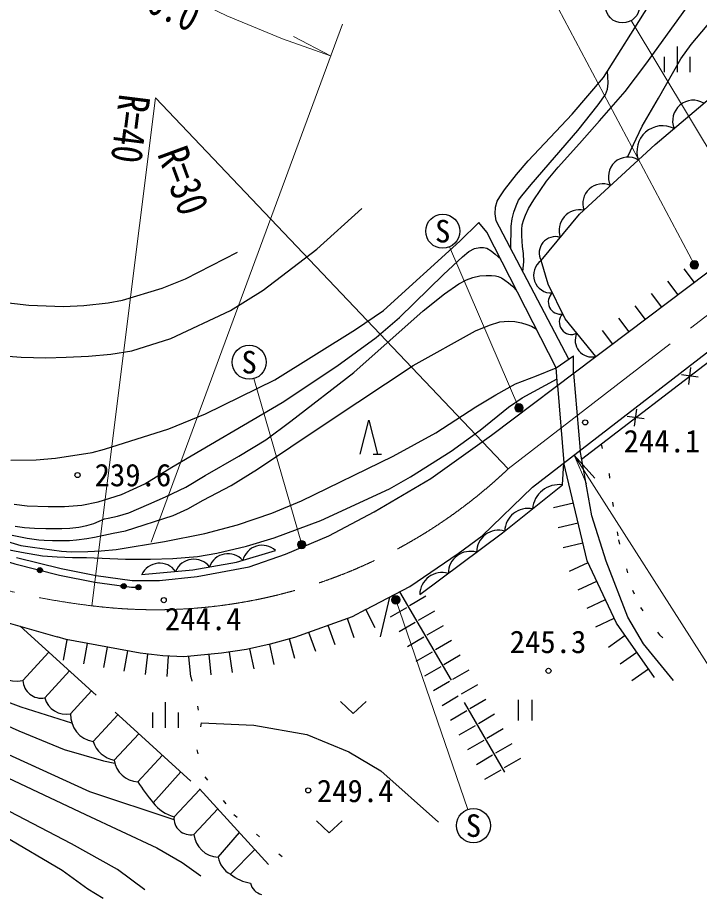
# Model space of a CAD drawing. Units: millimetres, scale not verified. Extents: x 40000 to 680000, y 20000 to 380000.
# Drawn here: x 292260 to 332206, y 243225 to 294937 of the extents above; entities that cross this region are included whole.
import ezdxf
from ezdxf.enums import TextEntityAlignment as Align

# ---------------------------------------------------------------- set-up
doc = ezdxf.new("R2010")
doc.units = ezdxf.units.MM
doc.header["$LTSCALE"] = 1000
for name, pattern in [('CHAIN', [18.5, 12, -1.5, 3.5, -1.5]), ('DASHED', [7.5, 6, -1.5]), ('DOTTED', [1.75, 0.25, -1.5])]:
    doc.linetypes.add(name, pattern=pattern)
for name, color, linetype, lineweight in [('M-BGD', 7, 'Continuous', 25), ('M-BMK', 2, 'CHAIN', 13), ('M-STR-HTXT', 7, 'Continuous', 13), ('M-STR-STRC', 7, 'Continuous', 25)]:
    doc.layers.add(name, color=color, linetype=linetype, lineweight=lineweight)
doc.styles.add('ＭＳ ゴシック', font='')
doc.styles.get('ＭＳ ゴシック').set_extended_font_data('MS Gothic')

# ---------------------------------------------------------------- blocks, each defined once
blk = doc.blocks.new('open_arrow')
at = {"color": 0, "linetype": 'Continuous', "lineweight": -2}
blk.add_lwpolyline([(7.5, 1.25), (0, 0), (7.5, -1.25)], dxfattribs=at)

msp = doc.modelspace()

# ---------------------------------------------------------------- hatches: boundary and pattern name
at = {"layer": 'M-BGD'}
for points in [[(293421, 262603, -1), (293712, 262531, -1)], [(298326, 261652, -1), (298623, 261611, -1)], [(299308, 261716, -0.41421), (299481, 261594, -0.41421), (299359, 261420, -1)]]:
    msp.add_hatch(color=256, dxfattribs=at).paths.add_polyline_path(points)
at = {"layer": 'M-STR-HTXT'}
for points in [[(332133, 280578, -1), (331694, 280339, -0.41421), (331794, 280678, -0.41421)], [(321730, 272309, -0.41421), (321867, 271983, -0.41421), (321541, 271846, -1)], [(309026, 264282, -0.41421), (309121, 263941, -0.41421), (308780, 263847, -1)], [(314304, 260609, -0.41421), (314192, 260945, -0.41421), (314527, 261057, -1)]]:
    msp.add_hatch(color=256, dxfattribs=at).paths.add_polyline_path(points)

# ---------------------------------------------------------------- linework, layer by layer
at = {"layer": 'M-BGD'}
for p, q in [((330923, 291749), (330923, 293249)), ((330173, 291749), (330173, 292649)), ((331673, 291749), (331673, 292649)), ((324558, 274927), (320304, 283028)), ((325307, 269065), (340852, 281011)), ((331302, 280222), (331903, 279423)), ((330342, 279501), (330943, 278702)), ((329383, 278780), (329984, 277980)), ((328424, 278058), (329025, 277259)), ((327465, 277337), (328066, 276538)), ((326506, 276616), (327107, 275817)), ((323812, 274423), (324841, 275118)), ((324841, 274108), (324841, 275118)), ((323897, 273396), (323812, 274423)), ((331586, 273444), (331715, 274435)), ((332146, 273875), (331155, 274004)), ((328975, 271437), (327983, 271567)), ((328414, 271006), (328544, 271998)), ((313087, 269362), (313587, 269362)), ((323663, 266234), (324830, 266513)), ((323941, 265067), (325108, 265345)), ((324220, 263900), (325387, 264178)), ((324602, 262507), (325687, 263019)), ((325114, 261421), (326199, 261933)), ((314050, 260989), (313494, 258670)), ((316180, 261039), (315230, 260486)), ((325626, 260336), (326711, 260848)), ((313218, 259195), (312659, 260257)), ((314106, 259831), (315057, 260385)), ((316684, 260175), (315733, 259622)), ((311986, 258605), (311581, 259735)), ((326137, 259251), (327223, 259763)), ((310857, 258200), (310451, 259330)), ((314610, 258967), (315560, 259521)), ((317187, 259311), (316237, 258758)), ((309727, 257795), (309322, 258924)), ((315113, 258103), (316064, 258657)), ((326877, 258065), (327862, 258751)), ((294955, 257305), (295171, 258485)), ((296136, 257089), (296352, 258269)), ((297316, 256873), (297532, 258053)), ((307289, 257045), (307030, 258217)), ((308511, 257384), (308186, 258539)), ((317690, 258447), (316740, 257893)), ((292566, 256106), (294078, 257773)), ((298497, 256657), (298712, 257837)), ((299758, 256459), (299897, 257651)), ((301026, 256333), (301091, 257532)), ((303600, 256434), (303482, 257628)), ((304849, 256581), (304674, 257769)), ((306118, 256786), (305858, 257957)), ((315617, 257239), (316567, 257793)), ((318194, 257583), (317243, 257029)), ((327562, 257080), (328547, 257766)), ((302406, 256316), (302288, 257511)), ((293845, 255082), (295289, 256675)), ((316120, 256375), (317071, 256929)), ((318697, 256719), (317747, 256165)), ((328247, 256095), (329232, 256780)), ((316624, 255511), (317574, 256065)), ((295364, 254151), (296586, 255499)), ((319201, 255855), (318250, 255301)), ((317127, 254647), (318077, 255201)), ((319704, 254991), (318754, 254437)), ((321589, 254965), (321589, 253765)), ((322389, 254965), (322389, 253765)), ((300926, 253326), (300926, 254826)), ((296679, 252529), (298137, 254093)), ((300176, 253326), (300176, 254226)), ((301676, 253326), (301676, 254226)), ((317630, 253783), (318581, 254337)), ((320207, 254127), (319257, 253573)), ((318134, 252919), (319084, 253473)), ((297923, 251439), (299364, 252980)), ((320711, 253263), (319760, 252709)), ((318637, 252055), (319588, 252609)), ((321214, 252399), (320264, 251845)), ((299300, 250174), (300746, 251727)), ((319141, 251191), (320091, 251744)), ((321718, 251535), (320767, 250981)), ((319644, 250327), (320594, 250880)), ((300202, 248940), (301829, 250746)), ((301425, 248123), (302945, 249728)), ((302586, 247090), (303983, 248589)), ((304016, 245756), (305251, 247198)), ((304735, 244761), (306164, 246197))]:
    msp.add_line(p, q, dxfattribs=at)
at = {"layer": 'M-BGD', "linetype": 'DASHED'}
for p, q in [((324841, 274108), (325217, 269575)), ((323897, 273396), (324273, 268847)), ((314640, 261299), (320792, 250740))]:
    msp.add_line(p, q, dxfattribs=at)
at = {"layer": 'M-BGD'}
for points in [[(266298, 318719), (262745, 309717), (260614, 304195), (259839, 301549), (259400, 299065), (259193, 296665), (259193, 294168), (259582, 291907), (260164, 289645), (261029, 287154), (263112, 282688), (264280, 280749), (265628, 278582), (267954, 275313), (269931, 272989), (271986, 270826), (274538, 268568), (277067, 266613), (280114, 264643), (285174, 261867), (288003, 260719), (291304, 259603), (294567, 258654)], [(326149, 275095), (324335, 277294), (323343, 279325), (322932, 280703), (325182, 283429), (329612, 287498), (335337, 292352), (341159, 297230), (345445, 300764), (348747, 302566), (350858, 303356), (353023, 303936), (355297, 304323), (358893, 304323)], [(320304, 283028), (320245, 283442), (320266, 283837), (320355, 284189), (320514, 284445), (320789, 284840), (321496, 285749), (322175, 286553), (324761, 289289), (326599, 291434), (329223, 295611), (330670, 298367), (331193, 299220), (331713, 299915), (332004, 300268)], [(262769, 297656), (262892, 295235), (263159, 293112), (263511, 291084), (264335, 288232), (265378, 285609), (266296, 283661), (267683, 281385), (269412, 278938), (271363, 276444), (273317, 274315), (275178, 272508), (277299, 270674), (279786, 268886), (282602, 267054), (286220, 265140), (289257, 263820), (292091, 262933), (294721, 262281), (296789, 261865), (298936, 261568), (299334, 261568)], [(321860, 280065), (321918, 280631), (321897, 281113), (321850, 281527), (321808, 282156), (321803, 282525), (321829, 282803), (321929, 283102), (322023, 283365), (322202, 283748), (322516, 284267), (323251, 285349), (323933, 286182), (325182, 287573), (326348, 288897), (327853, 290606), (329076, 292212), (332422, 296882)], [(327991, 286770), (328855, 288571), (329816, 290217), (331128, 292515), (331717, 293368), (333387, 295337)], [(279260, 293835), (279518, 290460), (279805, 288432), (280125, 287429), (280693, 286041), (281704, 284143), (282425, 283229), (283600, 281950), (284710, 281051), (286098, 280011), (287459, 279310), (288640, 278907), (289873, 278557), (291239, 278281), (292908, 278093), (294954, 278024), (296135, 278067), (297568, 278221), (298406, 278393), (300737, 279087), (302090, 279626), (305146, 281192)], [(321168, 281383), (321186, 282721), (321228, 283155), (321335, 283535), (321463, 283922), (321618, 284248), (321806, 284493), (322351, 285163), (325080, 288323), (326276, 289824), (326702, 290429), (326821, 290743), (326862, 291104), (326847, 291483), (326833, 291807)], [(312659, 260257), (315246, 261618), (318074, 263553), (319477, 264573), (322437, 267431), (335972, 277869), (347108, 286618), (350183, 288891)], [(326149, 275095), (326834, 275612), (332651, 279985), (338972, 284963), (339294, 285223)], [(289366, 275287), (292461, 275040), (293905, 275007), (295095, 275050), (296413, 275104), (297714, 275217), (298951, 275426), (301244, 276146), (304734, 277781), (306641, 278975), (309797, 281372), (312434, 283751)], [(291856, 269020), (293338, 269031), (294470, 269128), (296624, 269454), (297340, 269656), (301123, 270850), (303273, 271723), (307337, 273718), (312055, 276673), (313689, 277786), (318173, 281835), (319282, 282931)], [(323812, 274423), (319761, 282378), (319282, 282931)], [(295441, 253598), (292467, 254546), (289471, 255658), (288270, 256180), (286496, 257058), (285423, 257594), (282109, 259784), (279397, 261659), (275172, 264402), (271047, 267004), (264948, 270915), (261360, 273690), (258813, 276074), (256809, 278398), (255272, 280700), (254235, 282658)], [(292059, 266433), (292814, 266334), (294050, 266293), (295012, 266305), (296019, 266375), (296974, 266562), (298337, 267007), (299706, 267617), (301295, 268603), (307769, 272397), (310969, 274524), (313268, 276202), (314641, 277365), (317222, 279898), (318335, 280934), (318695, 281242), (319037, 281405), (319351, 281478), (319548, 281467), (319753, 281425), (320014, 281282), (320233, 281088), (320571, 280786)], [(292116, 265146), (292659, 265072), (293243, 265026), (293903, 265004), (294854, 265012), (295319, 265031), (295846, 265091), (296318, 265177), (296733, 265305), (297356, 265566), (297557, 265616), (298116, 265732), (298773, 265927), (299945, 266442), (300927, 266857), (302120, 267436), (303244, 268106), (305221, 269250), (306809, 270198), (308263, 271291), (311969, 274151), (316019, 277766), (317268, 278755), (318113, 279344), (318562, 279582), (318929, 279717), (319337, 279812), (319718, 279832), (320030, 279829), (320256, 279816), (320409, 279782), (320622, 279692), (320813, 279566), (321022, 279394), (321255, 279200), (321511, 278942)], [(255021, 279493), (256409, 277642), (257434, 276357), (260599, 273176), (262354, 271644), (264822, 269942), (273693, 264279), (282752, 258104), (285279, 256520), (288534, 254859), (292325, 253160), (294993, 252057), (297286, 251396), (297961, 251253)], [(291940, 264614), (292812, 264450), (293510, 264350), (293822, 264323), (294299, 264306), (295294, 264313), (295718, 264348), (296314, 264420), (296759, 264509), (297867, 264735), (298576, 264870), (301378, 265773), (302236, 266162), (303135, 266661), (304779, 267537), (306318, 268488), (308269, 269788), (310565, 271340), (315446, 274560), (319085, 276580), (319917, 276928), (320511, 277112), (321015, 277163), (321395, 277129), (321776, 277056), (322089, 276961), (322364, 276860), (322656, 276692)], [(251744, 276426), (255740, 272001), (257982, 269879), (260706, 267572), (263347, 265688), (271317, 260148), (282262, 252504), (284446, 251074), (287627, 249334), (291493, 246991), (294872, 244984), (296380, 243901), (297271, 243353)], [(299709, 243836), (298118, 245039), (295409, 246529), (288625, 250065), (285345, 252140), (282690, 253948), (277616, 257592), (273247, 260558), (266556, 264756), (258765, 270726), (255273, 273671), (252944, 276285)], [(254147, 276206), (256072, 274095), (259047, 271654), (264883, 267065), (268954, 264097), (274787, 260280), (280977, 256248), (285215, 253570), (289229, 251545), (296238, 248254), (300413, 246301), (301907, 245444), (302998, 244652)], [(292199, 263319), (294808, 262671), (296856, 262260), (298963, 261968), (300578, 261968), (302771, 262206), (305829, 262762), (307965, 263511), (310504, 264570), (313153, 265977), (316473, 267937), (320025, 270475), (326149, 275095)], [(288931, 265133), (290275, 264649), (292447, 264014), (293140, 263912), (294834, 263687), (295411, 263649), (296374, 263655), (297150, 263697), (298033, 263786), (300870, 264249), (303238, 264725), (305137, 265217), (307159, 265913), (308891, 266625), (314264, 269255), (316757, 270616), (319099, 272133), (320274, 272844), (321425, 273478), (322661, 273955), (323812, 274423)], [(288786, 264684), (290775, 264025), (291469, 263815), (292479, 263616), (293711, 263411), (294567, 263345), (295482, 263314), (296289, 263311), (298579, 263222), (300042, 263212), (301350, 263250), (302808, 263378), (303932, 263569), (305680, 263976), (307301, 264462), (310027, 265476), (314048, 267327), (315271, 268037), (317660, 269544), (319361, 270761), (321020, 272126), (321819, 272655), (323865, 273778)], [(312337, 269362), (312837, 271362), (313337, 269362)], [(330696, 256114), (328924, 258248), (328013, 259816), (326749, 263089), (325897, 265754), (325217, 269575)], [(315826, 261142), (320679, 264763), (324186, 267565), (324273, 268847)], [(329580, 256281), (327360, 259472), (325639, 263120), (324273, 268847)], [(299527, 262307), (302531, 262596), (305082, 263033), (307370, 263718)], [(301423, 247939), (296486, 249585), (289897, 252596), (286129, 254833), (283146, 256840), (280044, 259008), (273992, 262541), (273646, 262779)], [(312659, 260257), (311853, 259833), (308478, 258622), (307066, 258225), (305669, 257915), (304206, 257700), (302000, 257482), (300770, 257549), (299440, 257704), (295107, 258497), (294567, 258654)], [(311175, 254877), (311925, 254177), (312675, 254877)], [(309770, 247879), (310520, 247179), (311270, 247879)]]:
    msp.add_lwpolyline(points, dxfattribs=at)
at = {"layer": 'M-BGD', "linetype": 'DOTTED'}
for points in [[(326450, 269943), (326916, 268207), (327125, 266553), (327466, 264337), (328288, 261400), (328758, 260384), (329870, 258775), (331078, 257726)], [(302406, 256316), (303011, 253629), (302751, 252038), (303234, 250458), (304932, 248256), (307965, 245607)]]:
    msp.add_lwpolyline(points, dxfattribs=at)
at = {"layer": 'M-BGD', "linetype": 'DASHED'}
for points in [[(292416, 259279), (302916, 249760), (307785, 244418)], [(303011, 253629), (306095, 253491), (309210, 252932), (311666, 251924), (313544, 250815), (316921, 247800)]]:
    msp.add_lwpolyline(points, dxfattribs=at)
at = {"layer": 'M-BGD'}
for centre in [(325518, 271226), (295771, 268141), (293567, 262567), (298474, 261632), (299334, 261568), (300819, 260812), (323366, 256671), (309288, 249666)]:
    msp.add_circle(centre, 150, dxfattribs=at)
for centre, radius, start, end in [((331850, 288886), 1211, 58.9959, 201.5907), ((330045, 287102), 1501, 63.0947, 199.6562), ((328025, 285622), 1148, 58.1303, 206.9922), ((326534, 284043), 1158, 66.1217, 199.0008), ((325199, 282476), 1214, 78.623, 199.7105), ((323780, 281149), 958, 73.1793, 207.7585), ((323532, 279850), 1043, 125.1373, 273.4517), ((324064, 278277), 710, 131.349, 280.7053), ((324710, 277089), 711, 136.3374, 296.6154), ((325899, 276030), 968, 154.0995, 284.9248), ((323979, 266026), 1552, 82.3314, 174.91), ((322179, 264809), 1378, 79.3987, 177.8426), ((320450, 263606), 1303, 74.3662, 179.3843), ((306581, 262867), 1160, 47.1628, 166.1925), ((304590, 262387), 1149, 41.2203, 160.9218), ((318790, 262367), 1303, 74.0799, 179.3843), ((300579, 261817), 1160, 35.9792, 155.0088), ((302589, 262043), 1164, 38.166, 156.9798), ((317129, 261128), 1303, 74.0799, 179.3843), ((292187, 257841), 1777, 203.6676, 282.3352), ((293657, 256157), 1092, 182.7146, 279.8901), ((295118, 255455), 1327, 196.3471, 280.6888), ((296943, 254087), 1580, 177.6854, 260.3698), ((298238, 253053), 1645, 198.5659, 258.9709), ((299377, 251639), 1467, 187.85, 266.9884), ((311099, 257855), 14079, 213.0636, 219.2885), ((302072, 250416), 2382, 218.2944, 254.2469), ((302376, 248023), 956, 174.013, 282.6644), ((304070, 247248), 1493, 186.0693, 267.9219), ((305353, 245965), 1354, 188.8706, 242.7922), ((306259, 246596), 2386, 230.2791, 261.5317), ((306760, 244416), 871, 191.8652, 256.2956)]:
    msp.add_arc(centre, radius, start, end, dxfattribs=at)
at = {"layer": 'M-BMK'}
msp.add_line((320995, 268496), (355227, 294931), dxfattribs=at)
for centre, radius, start, end in [((301264, 300210), 40000, 186.533, 263.3163), ((300336, 290249), 30000, 262.8613, 313.5219)]:
    msp.add_arc(centre, radius, start, end, dxfattribs=at)
at = {"layer": 'M-STR-HTXT'}
for p, q in [((331913, 280459), (320746, 301495)), ((335491, 282625), (328219, 294767)), ((311286, 294552), (300092, 264209)), ((310602, 292698), (308424, 293831)), ((321635, 272077), (317565, 281509)), ((308903, 264064), (306103, 273791)), ((314416, 260833), (318644, 248548))]:
    msp.add_line(p, q, dxfattribs=at)
for points in [[(288921, 305123), (291562, 302681), (295806, 299605), (299625, 297432), (304523, 295046), (307781, 293696), (310602, 292698)], [(296608, 260482), (300336, 290249), (320995, 268496)], [(324868, 269306), (342177, 242201), (365035, 242201)]]:
    msp.add_lwpolyline(points, dxfattribs=at)
for centre in [(331913, 280459), (321635, 272077), (308903, 264064), (314416, 260833)]:
    msp.add_circle(centre, 250, dxfattribs=at)
at = {"layer": 'M-STR-STRC'}
for centre in [(327705, 295624), (317169, 282427), (305826, 274752), (318969, 247602)]:
    msp.add_circle(centre, 1000, dxfattribs=at)

# ---------------------------------------------------------------- block references
at = {"layer": 'M-STR-HTXT', "xscale": 240, "yscale": 240, "rotation": 302.6}
msp.add_blockref('open_arrow', (324868, 269306), dxfattribs=at)

# ---------------------------------------------------------------- texts
at = {"layer": 'M-BGD', "style": 'ＭＳ ゴシック'}
for s, p in [('244.1', (327769, 270789)), ('244.4', (300891, 260370))]:
    msp.add_text(s, height=1320, dxfattribs=at).set_placement(p, align=Align.TOP_LEFT)
for s, p in [('239.6', (296771, 268141)), ('249.4', (309793, 249638))]:
    msp.add_text(s, height=1320, dxfattribs=at).set_placement(p, align=Align.MIDDLE_LEFT)
msp.add_text('245.3', height=1320, dxfattribs=at).set_placement((323339, 257313), align=Align.BOTTOM_CENTER)
at = {"layer": 'M-STR-HTXT', "style": 'ＭＳ ゴシック', "width": 0.8}
msp.add_text('L=56.0', height=1833, rotation=334.029, dxfattribs=at).set_placement((300486, 297012), align=Align.TOP_CENTER)
msp.add_text('R=40', height=1833, rotation=262.861, dxfattribs=at).set_placement((300038, 290286), align=Align.TOP_LEFT)
msp.add_text('R=30', height=1833, rotation=290.144, dxfattribs=at).set_placement((301287, 287270), align=Align.MIDDLE_LEFT)
at = {"layer": 'M-STR-STRC', "style": 'ＭＳ ゴシック'}
for p in [(317169, 282427), (305826, 274752), (318969, 247602)]:
    msp.add_text('S', height=1320, dxfattribs=at).set_placement(p, align=Align.MIDDLE_CENTER)

doc.saveas('drawing.dxf')
